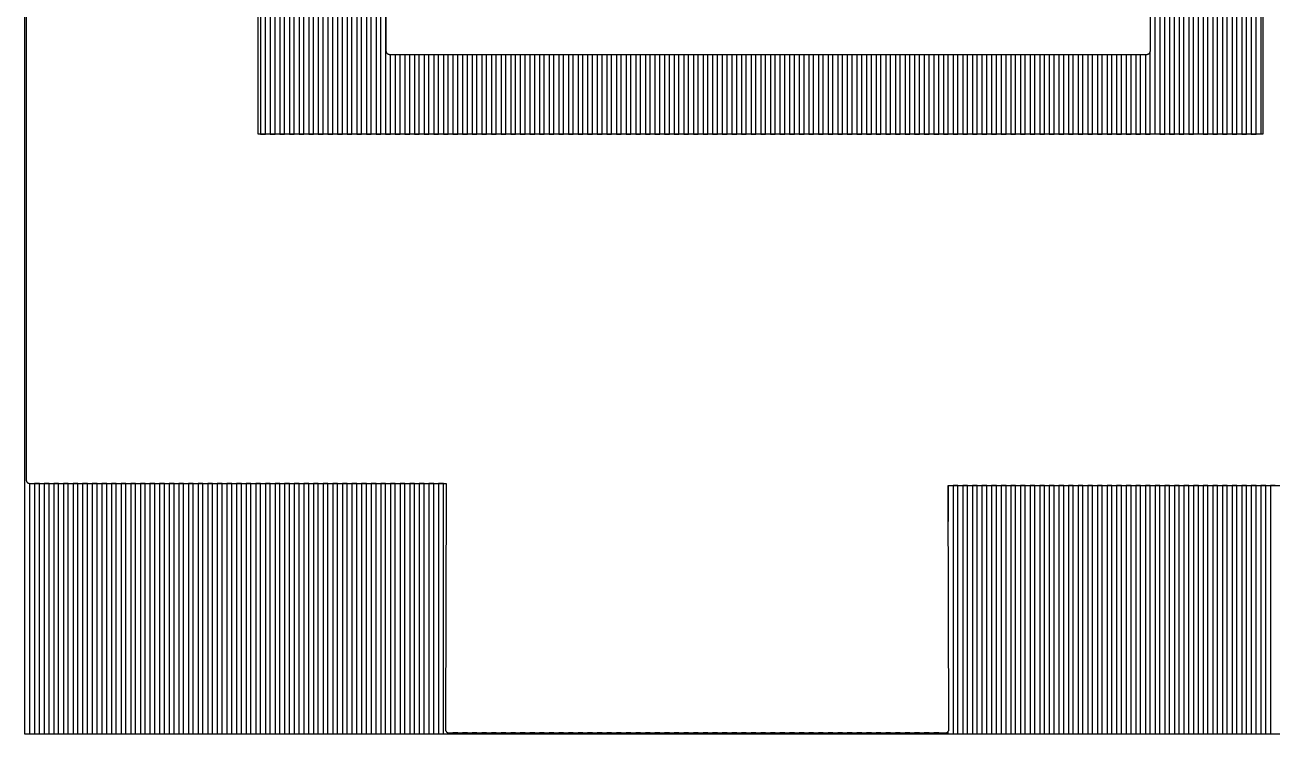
# Model space of a CAD drawing. Header units: metres. Extents: x 141.4 to 191.4, y -114.8 to -61.9.
# Drawn here: x 141.41 to 174.47, y -114.81 to -96.01 of the extents above; entities that cross this region are included whole.
import ezdxf

# ---------------------------------------------------------------- set-up
doc = ezdxf.new("R2010")
doc.units = ezdxf.units.M

msp = doc.modelspace()

# ---------------------------------------------------------------- linework, layer by layer
for points in [[(191.365, -61.907), (191.365, -114.81), (141.409, -114.81), (141.409, -61.907)], [(174.232, -62.034), (174.232, -98.908), (147.593, -98.908), (147.593, -94.011)], [(147.657, -61.907), (147.657, -98.908), (147.784, -98.908), (147.784, -61.907)], [(147.912, -61.907), (147.912, -98.908), (148.039, -98.908), (148.039, -61.907)], [(148.167, -61.907), (148.167, -98.908), (148.294, -98.908), (148.294, -61.907)], [(148.422, -61.907), (148.422, -98.908), (148.549, -98.908), (148.549, -61.907)], [(148.677, -61.907), (148.677, -98.908), (148.804, -98.908), (148.804, -61.907)], [(148.932, -61.907), (148.932, -98.908), (149.059, -98.908), (149.059, -61.907)], [(149.187, -61.907), (149.187, -98.908), (149.314, -98.908), (149.314, -61.907)], [(149.442, -61.907), (149.442, -98.908), (149.569, -98.908), (149.569, -61.907)], [(149.697, -61.907), (149.697, -98.908), (149.824, -98.908), (149.824, -61.907)], [(149.952, -61.907), (149.952, -98.908), (150.079, -98.908), (150.079, -61.907)], [(150.207, -61.907), (150.207, -98.908), (150.334, -98.908), (150.334, -61.907)], [(150.462, -61.907), (150.462, -98.908), (150.589, -98.908), (150.589, -61.907)], [(150.717, -61.907), (150.717, -98.908), (150.844, -98.908), (150.844, -61.907)], [(150.972, -61.907), (150.972, -98.908), (151.099, -98.908), (151.099, -96.792), (151.227, -96.792), (151.227, -98.908), (151.354, -98.908), (151.354, -96.792), (151.482, -96.792), (151.482, -98.908), (151.609, -98.908), (151.609, -96.792), (151.737, -96.792), (151.737, -98.908), (151.864, -98.908), (151.864, -96.792), (151.992, -96.792), (151.992, -98.908), (152.119, -98.908), (152.119, -96.792), (152.247, -96.792), (152.247, -98.908), (152.374, -98.908), (152.374, -96.792), (152.502, -96.792), (152.502, -98.908), (152.629, -98.908), (152.629, -96.792), (152.757, -96.792), (152.757, -98.908), (152.884, -98.908), (152.884, -96.792), (153.012, -96.792), (153.012, -98.908), (153.139, -98.908), (153.139, -96.792), (153.267, -96.792), (153.267, -98.908), (153.394, -98.908), (153.394, -96.792), (153.522, -96.792), (153.522, -98.908), (153.649, -98.908), (153.649, -96.792), (153.777, -96.792), (153.777, -98.908), (153.904, -98.908), (153.904, -96.792), (154.032, -96.792), (154.032, -98.908), (154.159, -98.908), (154.159, -96.792), (154.287, -96.792), (154.287, -98.908), (154.414, -98.908), (154.414, -96.792), (154.542, -96.792), (154.542, -98.908), (154.669, -98.908), (154.669, -96.792), (154.797, -96.792), (154.797, -98.908), (154.924, -98.908), (154.924, -96.792), (155.052, -96.792), (155.052, -98.908), (155.179, -98.908), (155.179, -96.792), (155.307, -96.792), (155.307, -98.908), (155.434, -98.908), (155.434, -96.792), (155.562, -96.792), (155.562, -98.908), (155.689, -98.908), (155.689, -96.792), (155.817, -96.792), (155.817, -98.908), (155.944, -98.908), (155.944, -96.792), (156.072, -96.792), (156.072, -98.908), (156.199, -98.908), (156.199, -96.792), (156.327, -96.792), (156.327, -98.908), (156.454, -98.908), (156.454, -96.792), (156.582, -96.792), (156.582, -98.908), (156.709, -98.908), (156.709, -96.792), (156.837, -96.792), (156.837, -98.908), (156.964, -98.908), (156.964, -96.792), (157.092, -96.792), (157.092, -98.908), (157.219, -98.908), (157.219, -96.792), (157.347, -96.792), (157.347, -98.908), (157.474, -98.908), (157.474, -96.792), (157.602, -96.792), (157.602, -98.908), (157.729, -98.908), (157.729, -96.792), (157.857, -96.792), (157.857, -98.908), (157.984, -98.908), (157.984, -96.792), (158.112, -96.792), (158.112, -98.908), (158.239, -98.908), (158.239, -96.792), (158.367, -96.792), (158.367, -98.908), (158.494, -98.908), (158.494, -96.792), (158.622, -96.792), (158.622, -98.908), (158.749, -98.908), (158.749, -96.792), (158.877, -96.792), (158.877, -98.908), (159.004, -98.908), (159.004, -96.792), (159.132, -96.792), (159.132, -98.908), (159.259, -98.908), (159.259, -96.792), (159.387, -96.792), (159.387, -98.908), (159.514, -98.908), (159.514, -96.792), (159.642, -96.792), (159.642, -98.908), (159.769, -98.908), (159.769, -96.792), (159.897, -96.792), (159.897, -98.908), (160.024, -98.908), (160.024, -96.792), (160.152, -96.792), (160.152, -98.908), (160.279, -98.908), (160.279, -96.792), (160.407, -96.792), (160.407, -98.908), (160.534, -98.908), (160.534, -96.792), (160.662, -96.792), (160.662, -98.908), (160.789, -98.908), (160.789, -96.792), (160.917, -96.792), (160.917, -98.908), (161.044, -98.908), (161.044, -96.792), (161.172, -96.792), (161.172, -98.908), (161.299, -98.908), (161.299, -96.792), (161.427, -96.792), (161.427, -98.908), (161.554, -98.908), (161.554, -96.792), (161.682, -96.792), (161.682, -98.908), (161.809, -98.908), (161.809, -96.792), (161.937, -96.792), (161.937, -98.908), (162.064, -98.908), (162.064, -96.792), (162.192, -96.792), (162.192, -98.908), (162.319, -98.908), (162.319, -96.792), (162.447, -96.792), (162.447, -98.908), (162.574, -98.908), (162.574, -96.792), (162.702, -96.792), (162.702, -98.908), (162.829, -98.908), (162.829, -96.792), (162.957, -96.792), (162.957, -98.908), (163.084, -98.908), (163.084, -96.792), (163.212, -96.792), (163.212, -98.908), (163.339, -98.908), (163.339, -96.792), (163.467, -96.792), (163.467, -98.908), (163.594, -98.908), (163.594, -96.792), (163.722, -96.792), (163.722, -98.908), (163.849, -98.908), (163.849, -96.792), (163.977, -96.792), (163.977, -98.908), (164.104, -98.908), (164.104, -96.792), (164.232, -96.792), (164.232, -98.908), (164.359, -98.908), (164.359, -96.792), (164.487, -96.792), (164.487, -98.908), (164.614, -98.908), (164.614, -96.792), (164.742, -96.792), (164.742, -98.908), (164.869, -98.908), (164.869, -96.792), (164.997, -96.792), (164.997, -98.908), (165.124, -98.908), (165.124, -96.792), (165.252, -96.792), (165.252, -98.908), (165.379, -98.908), (165.379, -96.792), (165.507, -96.792), (165.507, -98.908), (165.634, -98.908), (165.634, -96.792), (165.762, -96.792), (165.762, -98.908), (165.889, -98.908), (165.889, -96.792), (166.017, -96.792), (166.017, -98.908), (166.144, -98.908), (166.144, -96.792), (166.272, -96.792), (166.272, -98.908), (166.399, -98.908), (166.399, -96.792), (166.527, -96.792), (166.527, -98.908), (166.654, -98.908), (166.654, -96.792), (166.782, -96.792), (166.782, -98.908), (166.909, -98.908), (166.909, -96.792), (167.037, -96.792), (167.037, -98.908), (167.164, -98.908), (167.164, -96.792), (167.292, -96.792), (167.292, -98.908), (167.419, -98.908), (167.419, -96.792), (167.547, -96.792), (167.547, -98.908), (167.674, -98.908), (167.674, -96.792), (167.802, -96.792), (167.802, -98.908), (167.929, -98.908), (167.929, -96.792), (168.057, -96.792), (168.057, -98.908), (168.184, -98.908), (168.184, -96.792), (168.312, -96.792), (168.312, -98.908), (168.439, -98.908), (168.439, -96.792), (168.567, -96.792), (168.567, -98.908), (168.694, -98.908), (168.694, -96.792), (168.822, -96.792), (168.822, -98.908), (168.949, -98.908), (168.949, -96.792), (169.077, -96.792), (169.077, -98.908), (169.204, -98.908), (169.204, -96.792), (169.332, -96.792), (169.332, -98.908), (169.459, -98.908), (169.459, -96.792), (169.587, -96.792), (169.587, -98.908), (169.714, -98.908), (169.714, -96.792), (169.842, -96.792), (169.842, -98.908), (169.969, -98.908), (169.969, -96.792), (170.097, -96.792), (170.097, -98.908), (170.224, -98.908), (170.224, -96.792), (170.352, -96.792), (170.352, -98.908), (170.479, -98.908), (170.479, -96.792), (170.607, -96.792), (170.607, -98.908), (170.734, -98.908), (170.734, -96.792), (170.862, -96.792), (170.862, -98.908), (170.989, -98.908), (170.989, -96.792), (171.117, -96.792), (171.117, -98.908), (171.244, -98.908), (171.244, -96.722)], [(150.979, -62.034), (150.979, -96.695), (150.979, -96.697), (150.979, -96.7), (150.979, -96.702), (150.979, -96.704), (150.98, -96.706), (150.98, -96.708), (150.98, -96.71), (150.981, -96.712), (150.981, -96.714), (150.982, -96.716), (150.982, -96.718), (150.983, -96.72), (150.983, -96.722), (150.984, -96.724), (150.985, -96.726), (150.985, -96.728), (150.989, -96.736), (150.99, -96.738), (150.991, -96.74), (150.991, -96.742), (150.992, -96.744), (150.993, -96.745), (150.994, -96.747), (150.996, -96.749), (150.997, -96.751), (150.998, -96.752), (150.999, -96.754), (151, -96.756), (151.002, -96.757), (151.003, -96.759), (151.004, -96.761), (151.006, -96.762), (151.007, -96.764), (151.009, -96.765), (151.01, -96.767), (151.012, -96.768), (151.013, -96.769), (151.015, -96.771), (151.017, -96.772), (151.018, -96.773), (151.02, -96.774), (151.022, -96.775), (151.024, -96.776), (151.025, -96.777), (151.027, -96.778), (151.029, -96.779), (151.031, -96.78), (151.033, -96.781), (151.035, -96.782), (151.043, -96.785), (151.045, -96.786), (151.047, -96.787), (151.049, -96.788), (151.051, -96.788), (151.053, -96.789), (151.055, -96.789), (151.057, -96.79), (151.059, -96.79), (151.061, -96.791), (151.063, -96.791), (151.065, -96.791), (151.067, -96.791), (151.069, -96.792), (151.071, -96.792), (151.073, -96.792), (151.076, -96.792), (171.152, -96.792), (171.154, -96.792), (171.156, -96.792), (171.158, -96.792), (171.16, -96.791), (171.162, -96.791), (171.164, -96.791), (171.166, -96.791), (171.168, -96.79), (171.171, -96.79), (171.173, -96.789), (171.175, -96.789), (171.177, -96.788), (171.179, -96.788), (171.181, -96.787), (171.182, -96.786), (171.184, -96.785), (171.193, -96.782), (171.194, -96.781), (171.196, -96.78), (171.198, -96.779), (171.2, -96.778), (171.202, -96.777), (171.204, -96.776), (171.205, -96.775), (171.207, -96.774), (171.209, -96.773), (171.211, -96.772), (171.212, -96.771), (171.214, -96.769), (171.216, -96.768), (171.217, -96.767), (171.219, -96.765), (171.22, -96.764), (171.222, -96.762), (171.223, -96.761), (171.224, -96.759), (171.226, -96.757), (171.227, -96.756), (171.228, -96.754), (171.23, -96.752), (171.231, -96.751), (171.232, -96.749), (171.233, -96.747), (171.234, -96.745), (171.235, -96.744), (171.236, -96.742), (171.237, -96.74), (171.238, -96.738), (171.239, -96.736), (171.242, -96.728), (171.243, -96.726), (171.243, -96.724), (171.244, -96.722), (171.245, -96.72), (171.245, -96.718), (171.246, -96.716), (171.246, -96.714), (171.247, -96.712), (171.247, -96.71), (171.247, -96.708), (171.248, -96.706), (171.248, -96.704), (171.248, -96.702), (171.248, -96.7), (171.248, -96.697), (171.248, -96.695), (171.248, -62.034)], [(171.372, -98.908), (171.372, -61.907), (171.244, -61.907), (171.244, -62.007)], [(171.499, -61.907), (171.499, -98.908), (171.627, -98.908), (171.627, -61.907), (171.754, -61.907), (171.754, -98.908), (171.882, -98.908), (171.882, -61.907), (172.009, -61.907), (172.009, -98.908), (172.137, -98.908), (172.137, -61.907), (172.264, -61.907), (172.264, -98.908), (172.392, -98.908), (172.392, -61.907), (172.519, -61.907), (172.519, -86.462)], [(172.519, -98.908), (172.519, -89.626)], [(172.647, -89.683), (172.647, -98.908), (172.774, -98.908), (172.774, -89.683), (172.902, -89.683), (172.902, -98.908), (173.029, -98.908), (173.029, -89.683), (173.157, -89.683), (173.157, -98.908), (173.284, -98.908), (173.284, -89.683), (173.412, -89.683), (173.412, -98.908), (173.539, -98.908), (173.539, -89.683), (173.667, -89.683), (173.667, -98.908), (173.794, -98.908), (173.794, -89.683), (173.922, -89.683), (173.922, -98.908), (174.049, -98.908), (174.049, -89.683)], [(174.177, -89.634), (174.177, -98.908)], [(141.44, -93.992), (141.44, -108.069), (141.44, -108.071), (141.44, -108.073), (141.44, -108.075), (141.44, -108.077), (141.44, -108.079), (141.44, -108.081), (141.441, -108.083), (141.441, -108.085), (141.442, -108.087), (141.442, -108.089), (141.443, -108.091), (141.443, -108.093), (141.444, -108.095), (141.444, -108.097), (141.445, -108.099), (141.446, -108.101), (141.449, -108.109), (141.45, -108.111), (141.451, -108.113), (141.452, -108.115), (141.453, -108.117), (141.454, -108.119), (141.455, -108.121), (141.456, -108.122), (141.457, -108.124), (141.458, -108.126), (141.46, -108.127), (141.461, -108.129), (141.462, -108.131), (141.464, -108.132), (141.465, -108.134), (141.466, -108.135), (141.468, -108.137), (141.469, -108.138), (141.471, -108.14), (141.472, -108.141), (141.474, -108.143), (141.476, -108.144), (141.477, -108.145), (141.479, -108.146), (141.481, -108.148), (141.482, -108.149), (141.484, -108.15), (141.486, -108.151), (141.488, -108.152), (141.49, -108.153), (141.492, -108.154), (141.493, -108.155), (141.495, -108.155), (141.503, -108.159), (141.505, -108.16), (141.507, -108.16), (141.509, -108.161), (141.511, -108.162), (141.513, -108.162), (141.515, -108.163), (141.517, -108.163), (141.519, -108.164), (141.521, -108.164), (141.524, -108.164), (141.526, -108.165), (141.528, -108.165), (141.53, -108.165), (141.532, -108.165), (141.534, -108.165), (141.536, -108.165), (152.577, -108.165), (152.556, -114.683), (152.556, -114.683), (152.556, -114.683), (152.556, -114.685), (152.557, -114.687), (152.557, -114.689), (152.557, -114.691), (152.557, -114.693), (152.557, -114.695), (152.558, -114.697), (152.558, -114.699), (152.559, -114.702), (152.559, -114.704), (152.56, -114.706), (152.56, -114.708), (152.561, -114.71), (152.561, -114.712), (152.562, -114.713), (152.563, -114.715), (152.566, -114.724), (152.567, -114.725), (152.568, -114.727), (152.569, -114.729), (152.57, -114.731), (152.571, -114.733), (152.572, -114.735), (152.573, -114.737), (152.574, -114.738), (152.575, -114.74), (152.577, -114.742), (152.578, -114.743), (152.579, -114.745), (152.58, -114.747), (152.582, -114.748), (152.583, -114.75), (152.585, -114.751), (152.586, -114.753), (152.588, -114.754), (152.589, -114.755), (152.591, -114.757), (152.593, -114.758), (152.594, -114.759), (152.596, -114.761), (152.598, -114.762), (152.599, -114.763), (152.601, -114.764), (152.603, -114.765), (152.605, -114.766), (152.607, -114.767), (152.608, -114.768), (152.61, -114.769), (152.612, -114.77), (152.62, -114.773), (152.622, -114.774), (152.624, -114.774), (152.626, -114.775), (152.628, -114.776), (152.63, -114.776), (152.632, -114.777), (152.634, -114.777), (152.636, -114.778), (152.638, -114.778), (152.64, -114.778), (152.643, -114.779), (152.645, -114.779), (152.647, -114.779), (152.649, -114.779), (152.651, -114.779), (152.653, -114.779), (165.81, -114.779), (165.812, -114.779), (165.814, -114.779), (165.816, -114.779), (165.819, -114.779), (165.821, -114.779), (165.823, -114.778), (165.825, -114.778), (165.827, -114.778), (165.829, -114.777), (165.831, -114.777), (165.833, -114.776), (165.835, -114.776), (165.837, -114.775), (165.839, -114.774), (165.841, -114.774), (165.843, -114.773), (165.851, -114.769), (165.853, -114.769), (165.855, -114.768), (165.857, -114.767), (165.859, -114.766), (165.86, -114.765), (165.862, -114.764), (165.864, -114.763), (165.866, -114.762), (165.867, -114.76), (165.869, -114.759), (165.871, -114.758), (165.872, -114.757), (165.874, -114.755), (165.876, -114.754), (165.877, -114.752), (165.879, -114.751), (165.88, -114.749), (165.881, -114.748), (165.883, -114.746), (165.884, -114.745), (165.885, -114.743), (165.887, -114.741), (165.888, -114.74), (165.889, -114.738), (165.89, -114.736), (165.891, -114.734), (165.892, -114.733), (165.893, -114.731), (165.894, -114.729), (165.895, -114.727), (165.896, -114.725), (165.897, -114.723), (165.9, -114.715), (165.901, -114.713), (165.902, -114.711), (165.902, -114.709), (165.903, -114.707), (165.904, -114.705), (165.904, -114.703), (165.905, -114.701), (165.905, -114.699), (165.905, -114.697), (165.906, -114.695), (165.906, -114.693), (165.906, -114.691), (165.906, -114.689), (165.906, -114.687), (165.907, -114.685), (165.907, -114.683), (165.886, -108.223), (177.445, -108.223)], [(152.502, -114.81), (152.502, -108.165), (152.374, -108.165), (152.374, -114.81), (152.247, -114.81), (152.247, -108.165), (152.119, -108.165), (152.119, -114.81), (151.992, -114.81), (151.992, -108.165), (151.864, -108.165), (151.864, -114.81), (151.737, -114.81), (151.737, -108.165), (151.609, -108.165), (151.609, -114.81), (151.482, -114.81), (151.482, -108.165), (151.354, -108.165), (151.354, -114.81), (151.227, -114.81), (151.227, -108.165), (151.099, -108.165), (151.099, -114.81), (150.972, -114.81), (150.972, -108.165), (150.844, -108.165), (150.844, -114.81), (150.717, -114.81), (150.717, -108.165), (150.589, -108.165), (150.589, -114.81), (150.462, -114.81), (150.462, -108.165), (150.334, -108.165), (150.334, -114.81), (150.207, -114.81), (150.207, -108.165), (150.079, -108.165), (150.079, -114.81), (149.952, -114.81), (149.952, -108.165), (149.824, -108.165), (149.824, -114.81), (149.697, -114.81), (149.697, -108.165), (149.569, -108.165), (149.569, -114.81), (149.442, -114.81), (149.442, -108.165), (149.314, -108.165), (149.314, -114.81), (149.187, -114.81), (149.187, -108.165), (149.059, -108.165), (149.059, -114.81), (148.932, -114.81), (148.932, -108.165), (148.804, -108.165), (148.804, -114.81), (148.677, -114.81), (148.677, -108.165), (148.549, -108.165), (148.549, -114.81), (148.422, -114.81), (148.422, -108.165), (148.294, -108.165), (148.294, -114.81), (148.167, -114.81), (148.167, -108.165), (148.039, -108.165), (148.039, -114.81), (147.912, -114.81), (147.912, -108.165), (147.784, -108.165), (147.784, -114.81), (147.657, -114.81), (147.657, -108.165), (147.529, -108.165), (147.529, -114.81), (147.402, -114.81), (147.402, -108.165), (147.274, -108.165), (147.274, -114.81), (147.147, -114.81), (147.147, -108.165), (147.019, -108.165), (147.019, -114.81), (146.892, -114.81), (146.892, -108.165), (146.764, -108.165), (146.764, -114.81), (146.637, -114.81), (146.637, -108.165), (146.509, -108.165), (146.509, -114.81), (146.382, -114.81), (146.382, -108.165), (146.254, -108.165), (146.254, -114.81), (146.127, -114.81), (146.127, -108.165), (145.999, -108.165), (145.999, -114.81), (145.872, -114.81), (145.872, -108.165), (145.744, -108.165), (145.744, -114.81), (145.617, -114.81), (145.617, -108.165), (145.489, -108.165), (145.489, -114.81), (145.362, -114.81), (145.362, -108.165), (145.234, -108.165), (145.234, -114.81), (145.107, -114.81), (145.107, -108.165), (144.979, -108.165), (144.979, -114.81), (144.852, -114.81), (144.852, -108.165), (144.724, -108.165), (144.724, -114.81), (144.597, -114.81), (144.597, -108.165), (144.469, -108.165), (144.469, -114.81), (144.342, -114.81), (144.342, -108.165), (144.214, -108.165), (144.214, -114.81), (144.087, -114.81), (144.087, -108.165), (143.959, -108.165), (143.959, -114.81), (143.832, -114.81), (143.832, -108.165), (143.704, -108.165), (143.704, -114.81), (143.577, -114.81), (143.577, -108.165), (143.449, -108.165), (143.449, -114.81), (143.322, -114.81), (143.322, -108.165), (143.194, -108.165), (143.194, -114.81), (143.067, -114.81), (143.067, -108.165), (142.939, -108.165), (142.939, -114.81), (142.812, -114.81), (142.812, -108.165), (142.684, -108.165), (142.684, -114.81), (142.557, -114.81), (142.557, -108.165), (142.429, -108.165), (142.429, -114.81), (142.302, -114.81), (142.302, -108.165), (142.174, -108.165), (142.174, -114.81), (142.047, -114.81), (142.047, -108.165), (141.919, -108.165), (141.919, -114.81), (141.792, -114.81), (141.792, -108.165), (141.664, -108.165), (141.664, -114.81), (141.537, -114.81), (141.537, -108.165)], [(174.559, -108.223), (174.432, -108.223), (174.432, -114.81), (174.304, -114.81), (174.304, -108.223), (174.177, -108.223), (174.177, -114.81), (174.049, -114.81), (174.049, -108.223), (173.922, -108.223), (173.922, -114.81), (173.794, -114.81), (173.794, -108.223), (173.667, -108.223), (173.667, -114.81), (173.539, -114.81), (173.539, -108.223), (173.412, -108.223), (173.412, -114.81), (173.284, -114.81), (173.284, -108.223), (173.157, -108.223), (173.157, -114.81), (173.029, -114.81), (173.029, -108.223), (172.902, -108.223), (172.902, -114.81), (172.774, -114.81), (172.774, -108.223), (172.647, -108.223), (172.647, -114.81), (172.519, -114.81), (172.519, -108.223), (172.392, -108.223), (172.392, -114.81), (172.264, -114.81), (172.264, -108.223), (172.137, -108.223), (172.137, -114.81), (172.009, -114.81), (172.009, -108.223), (171.882, -108.223), (171.882, -114.81), (171.754, -114.81), (171.754, -108.223), (171.627, -108.223), (171.627, -114.81), (171.499, -114.81), (171.499, -108.223), (171.372, -108.223), (171.372, -114.81), (171.244, -114.81), (171.244, -108.223), (171.117, -108.223), (171.117, -114.81), (170.989, -114.81), (170.989, -108.223), (170.862, -108.223), (170.862, -114.81), (170.734, -114.81), (170.734, -108.223), (170.607, -108.223), (170.607, -114.81), (170.479, -114.81), (170.479, -108.223), (170.352, -108.223), (170.352, -114.81), (170.224, -114.81), (170.224, -108.223), (170.097, -108.223), (170.097, -114.81), (169.969, -114.81), (169.969, -108.223), (169.842, -108.223), (169.842, -114.81), (169.714, -114.81), (169.714, -108.223), (169.587, -108.223), (169.587, -114.81), (169.459, -114.81), (169.459, -108.223), (169.332, -108.223), (169.332, -114.81), (169.204, -114.81), (169.204, -108.223), (169.077, -108.223), (169.077, -114.81), (168.949, -114.81), (168.949, -108.223), (168.822, -108.223), (168.822, -114.81), (168.694, -114.81), (168.694, -108.223), (168.567, -108.223), (168.567, -114.81), (168.439, -114.81), (168.439, -108.223), (168.312, -108.223), (168.312, -114.81), (168.184, -114.81), (168.184, -108.223), (168.057, -108.223), (168.057, -114.81), (167.929, -114.81), (167.929, -108.223), (167.802, -108.223), (167.802, -114.81), (167.674, -114.81), (167.674, -108.223), (167.547, -108.223), (167.547, -114.81), (167.419, -114.81), (167.419, -108.223), (167.292, -108.223), (167.292, -114.81), (167.164, -114.81), (167.164, -108.223), (167.037, -108.223), (167.037, -114.81), (166.909, -114.81), (166.909, -108.223), (166.782, -108.223), (166.782, -114.81), (166.654, -114.81), (166.654, -108.223), (166.527, -108.223), (166.527, -114.81), (166.399, -114.81), (166.399, -108.223), (166.272, -108.223), (166.272, -114.81), (166.144, -114.81), (166.144, -108.223), (166.017, -108.223), (166.017, -114.81), (165.889, -114.81), (165.889, -114.738)], [(165.889, -108.223), (165.889, -109.175)], [(165.762, -114.779), (165.762, -114.81), (165.634, -114.81), (165.634, -114.779), (165.507, -114.779), (165.507, -114.81), (165.379, -114.81), (165.379, -114.779), (165.252, -114.779), (165.252, -114.81), (165.124, -114.81), (165.124, -114.779), (164.997, -114.779), (164.997, -114.81), (164.869, -114.81), (164.869, -114.779), (164.742, -114.779), (164.742, -114.81), (164.614, -114.81), (164.614, -114.779), (164.487, -114.779), (164.487, -114.81), (164.359, -114.81), (164.359, -114.779), (164.232, -114.779), (164.232, -114.81), (164.104, -114.81), (164.104, -114.779), (163.977, -114.779), (163.977, -114.81), (163.849, -114.81), (163.849, -114.779), (163.722, -114.779), (163.722, -114.81), (163.594, -114.81), (163.594, -114.779), (163.467, -114.779), (163.467, -114.81), (163.339, -114.81), (163.339, -114.779), (163.212, -114.779), (163.212, -114.81), (163.084, -114.81), (163.084, -114.779), (162.957, -114.779), (162.957, -114.81), (162.829, -114.81), (162.829, -114.779), (162.702, -114.779), (162.702, -114.81), (162.574, -114.81), (162.574, -114.779), (162.447, -114.779), (162.447, -114.81), (162.319, -114.81), (162.319, -114.779), (162.192, -114.779), (162.192, -114.81), (162.064, -114.81), (162.064, -114.779), (161.937, -114.779), (161.937, -114.81), (161.809, -114.81), (161.809, -114.779), (161.682, -114.779), (161.682, -114.81), (161.554, -114.81), (161.554, -114.779), (161.427, -114.779), (161.427, -114.81), (161.299, -114.81), (161.299, -114.779), (161.172, -114.779), (161.172, -114.81), (161.044, -114.81), (161.044, -114.779), (160.917, -114.779), (160.917, -114.81), (160.789, -114.81), (160.789, -114.779), (160.662, -114.779), (160.662, -114.81), (160.534, -114.81), (160.534, -114.779), (160.407, -114.779), (160.407, -114.81), (160.279, -114.81), (160.279, -114.779), (160.152, -114.779), (160.152, -114.81), (160.024, -114.81), (160.024, -114.779), (159.897, -114.779), (159.897, -114.81), (159.769, -114.81), (159.769, -114.779), (159.642, -114.779), (159.642, -114.81), (159.514, -114.81), (159.514, -114.779), (159.387, -114.779), (159.387, -114.81), (159.259, -114.81), (159.259, -114.779), (159.132, -114.779), (159.132, -114.81), (159.004, -114.81), (159.004, -114.779), (158.877, -114.779), (158.877, -114.81), (158.749, -114.81), (158.749, -114.779), (158.622, -114.779), (158.622, -114.81), (158.494, -114.81), (158.494, -114.779), (158.367, -114.779), (158.367, -114.81), (158.239, -114.81), (158.239, -114.779), (158.112, -114.779), (158.112, -114.81), (157.984, -114.81), (157.984, -114.779), (157.857, -114.779), (157.857, -114.81), (157.729, -114.81), (157.729, -114.779), (157.602, -114.779), (157.602, -114.81), (157.474, -114.81), (157.474, -114.779), (157.347, -114.779), (157.347, -114.81), (157.219, -114.81), (157.219, -114.779), (157.092, -114.779), (157.092, -114.81), (156.964, -114.81), (156.964, -114.779), (156.837, -114.779), (156.837, -114.81), (156.709, -114.81), (156.709, -114.779), (156.582, -114.779), (156.582, -114.81), (156.454, -114.81), (156.454, -114.779), (156.327, -114.779), (156.327, -114.81), (156.199, -114.81), (156.199, -114.779), (156.072, -114.779), (156.072, -114.81), (155.944, -114.81), (155.944, -114.779), (155.817, -114.779), (155.817, -114.81), (155.689, -114.81), (155.689, -114.779), (155.562, -114.779), (155.562, -114.81), (155.434, -114.81), (155.434, -114.779), (155.307, -114.779), (155.307, -114.81), (155.179, -114.81), (155.179, -114.779), (155.052, -114.779), (155.052, -114.81), (154.924, -114.81), (154.924, -114.779), (154.797, -114.779), (154.797, -114.81), (154.669, -114.81), (154.669, -114.779), (154.542, -114.779), (154.542, -114.81), (154.414, -114.81), (154.414, -114.779), (154.287, -114.779), (154.287, -114.81), (154.159, -114.81), (154.159, -114.779), (154.032, -114.779), (154.032, -114.81), (153.904, -114.81), (153.904, -114.779), (153.777, -114.779), (153.777, -114.81), (153.649, -114.81), (153.649, -114.779), (153.522, -114.779), (153.522, -114.81), (153.394, -114.81), (153.394, -114.779), (153.267, -114.779), (153.267, -114.81), (153.139, -114.81), (153.139, -114.779), (153.012, -114.779), (153.012, -114.81), (152.884, -114.81), (152.884, -114.779), (152.757, -114.779), (152.757, -114.81), (152.629, -114.81), (152.629, -114.776)]]:
    msp.add_lwpolyline(points)

doc.saveas('drawing.dxf')
